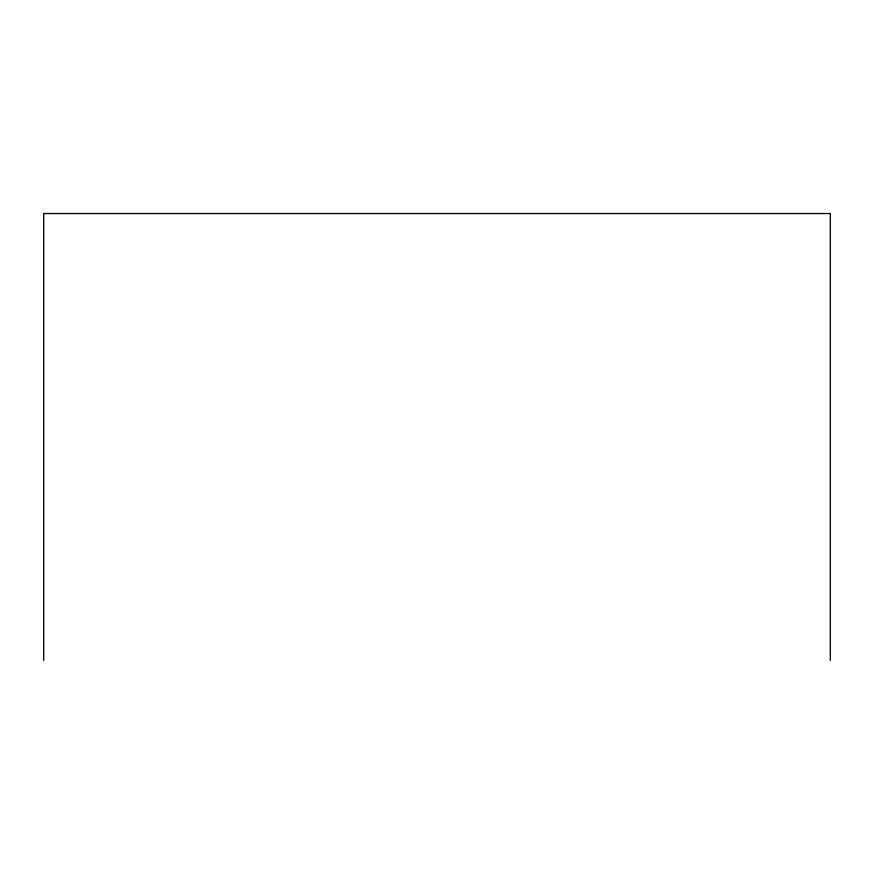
<?xml version="1.0" encoding="UTF-8"?>
<svg xmlns="http://www.w3.org/2000/svg" width="874" height="874" viewBox="0 0 874 874"><rect width="100%" height="100%" fill="white"/><g stroke="black" fill="none" stroke-linecap="round" stroke-linejoin="round"><path stroke-width="1.31" d="M830.3 660.471L830.3 213.529L43.7 213.529L43.7 660.471"/></g></svg>
